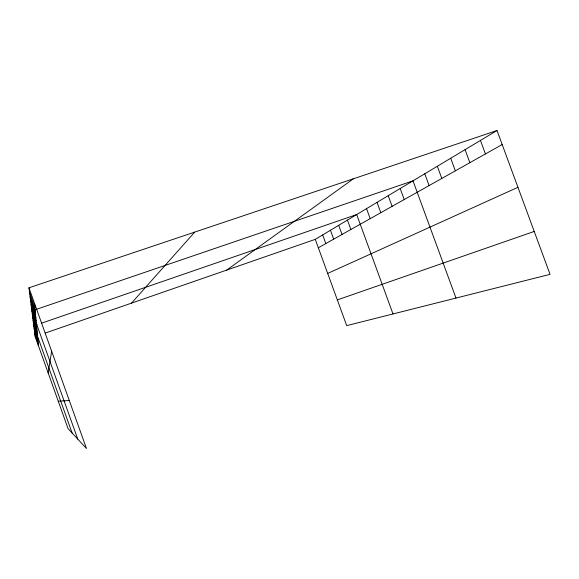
<?xml version="1.0" encoding="UTF-8"?>
<svg xmlns="http://www.w3.org/2000/svg" width="579" height="579" viewBox="0 0 579 579"><rect width="100%" height="100%" fill="white"/><g stroke="black" fill="none" stroke-linecap="round" stroke-linejoin="round"><path stroke-width="0.87" d="M48.158 372.948L51.647 351.221M131.527 303.128L194.703 232.107M226.686 270.096L353.443 178.766M315.28 239.351L497.014 130.521L550.05 274.345L346.705 325.63L315.28 239.351L45.278 333.063M318.349 247.769L502.181 144.54M327.692 273.433L517.952 187.299M337.333 299.908L534.229 231.434M497.014 130.521L28.95 287.806L86.459 448.479L68.083 428.655L35.153 336.58L37.686 335.697M37.136 324.681L33.785 325.839L72.129 433.012M41.326 323.241L356.7 214.548L393.003 313.956M58.269 401.204L69.299 400.523M480.461 140.436L485.434 153.949M465.067 149.657L469.866 162.692M450.723 158.241L455.355 170.834M437.326 166.267L441.799 178.448M424.776 173.78L429.104 185.577M455.991 298.069L413.008 180.829L31.881 310.887L77.76 439.085M400.183 188.508L404.229 199.545M388.219 195.673L392.121 206.341M377.03 202.375L380.808 212.696M366.543 208.65L370.198 218.652M347.436 220.092L350.867 229.508M338.701 225.325L342.037 234.466M330.457 230.261L333.699 239.149M322.662 234.929L325.818 243.571M29.536 292.431L34.914 307.456M30.079 296.694L35.247 311.133M30.586 300.646L35.558 314.542M31.049 304.308L35.84 317.705M31.483 307.71L36.108 320.643M32.323 314.332L36.629 326.361M32.728 317.524L36.875 329.111M33.104 320.491L37.107 331.673M33.459 323.256L37.324 334.061M34.096 328.257L37.715 338.382M34.378 330.529L37.888 340.343M34.653 332.664L38.055 342.182M34.906 334.676L38.214 343.919M28.95 287.806L35.153 336.58M34.552 303.461L38.366 345.562"/></g></svg>
